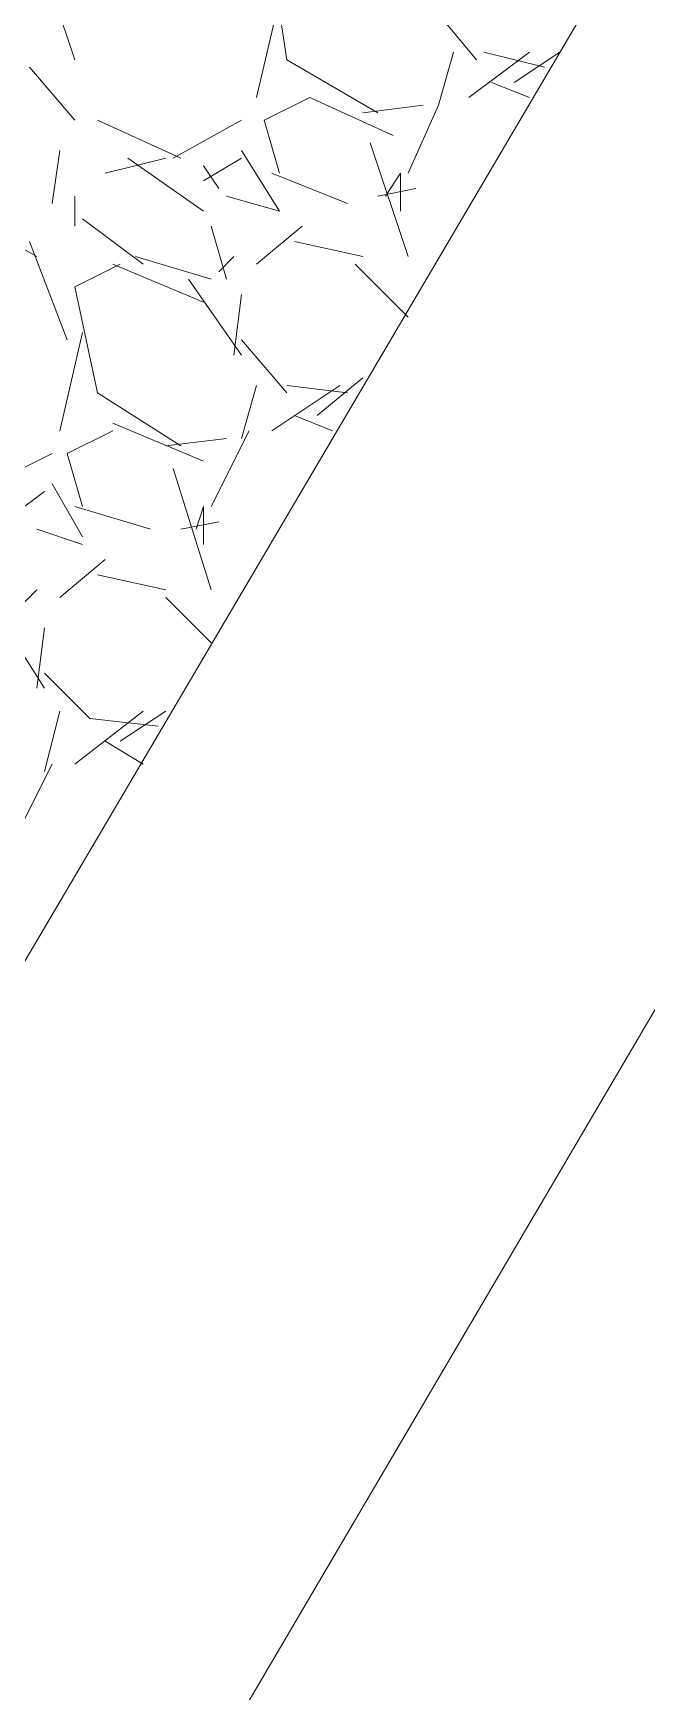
# Model space of a CAD drawing. Header units: metres. Extents: x 535260 to 535657, y 1837171 to 1837447.
# Drawn here: x 535429.195 to 535430.005, y 1837302.825 to 1837305.015 of the extents above; entities that cross this region are included whole.
import ezdxf

# ---------------------------------------------------------------- set-up
doc = ezdxf.new("R2010")
doc.units = ezdxf.units.M
doc.header["$MEASUREMENT"] = 0
doc.layers.add('Level 42', color=1, linetype='Continuous', lineweight=0)

msp = doc.modelspace()

# ---------------------------------------------------------------- linework, layer by layer
at = {"layer": 'Level 42', "color": 7, "linetype": 'Continuous', "lineweight": 0}
for p, q in [((535427.14, 1837298.83), (535431.14, 1837305.64)), ((535427.14, 1837298.83), (535431.14, 1837305.64)), ((535426.87, 1837299.86), (535430.12, 1837305.38)), ((535426.87, 1837299.86), (535430.12, 1837305.38)), ((535429.25, 1837304.98), (535429.2, 1837305.13)), ((535429.25, 1837304.98), (535429.2, 1837305.13)), ((535429.51, 1837305.11), (535429.53, 1837304.98)), ((535429.51, 1837305.11), (535429.53, 1837304.98)), ((535429.52, 1837305.06), (535429.49, 1837304.93)), ((535429.52, 1837305.06), (535429.49, 1837304.93)), ((535429.73, 1837305.04), (535429.78, 1837304.98)), ((535429.73, 1837305.04), (535429.78, 1837304.98)), ((535429.73, 1837304.92), (535429.75, 1837304.99)), ((535429.73, 1837304.92), (535429.75, 1837304.99)), ((535429.77, 1837304.93), (535429.85, 1837304.99)), ((535429.77, 1837304.93), (535429.85, 1837304.99)), ((535429.79, 1837304.99), (535429.87, 1837304.97)), ((535429.79, 1837304.99), (535429.87, 1837304.97)), ((535429.83, 1837304.95), (535429.89, 1837304.99)), ((535429.83, 1837304.95), (535429.89, 1837304.99)), ((535429.19, 1837304.97), (535429.25, 1837304.9)), ((535429.19, 1837304.97), (535429.25, 1837304.9)), ((535429.53, 1837304.98), (535429.65, 1837304.91)), ((535429.53, 1837304.98), (535429.65, 1837304.91)), ((535429.8, 1837304.95), (535429.85, 1837304.93)), ((535429.8, 1837304.95), (535429.85, 1837304.93)), ((535429.5, 1837304.9), (535429.56, 1837304.93)), ((535429.5, 1837304.9), (535429.56, 1837304.93)), ((535429.56, 1837304.93), (535429.67, 1837304.88)), ((535429.56, 1837304.93), (535429.67, 1837304.88)), ((535429.63, 1837304.91), (535429.71, 1837304.92)), ((535429.63, 1837304.91), (535429.71, 1837304.92)), ((535429.69, 1837304.83), (535429.73, 1837304.92)), ((535429.69, 1837304.83), (535429.73, 1837304.92)), ((535429.39, 1837304.85), (535429.28, 1837304.9)), ((535429.39, 1837304.85), (535429.28, 1837304.9)), ((535429.47, 1837304.9), (535429.38, 1837304.85)), ((535429.47, 1837304.9), (535429.38, 1837304.85)), ((535429.52, 1837304.83), (535429.5, 1837304.9)), ((535429.52, 1837304.83), (535429.5, 1837304.9)), ((535429.23, 1837304.86), (535429.22, 1837304.79)), ((535429.23, 1837304.86), (535429.22, 1837304.79)), ((535429.47, 1837304.86), (535429.52, 1837304.78)), ((535429.47, 1837304.86), (535429.52, 1837304.78)), ((535429.69, 1837304.72), (535429.64, 1837304.87)), ((535429.69, 1837304.72), (535429.64, 1837304.87)), ((535429.37, 1837304.85), (535429.29, 1837304.83)), ((535429.37, 1837304.85), (535429.29, 1837304.83)), ((535429.42, 1837304.78), (535429.32, 1837304.85)), ((535429.42, 1837304.78), (535429.32, 1837304.85)), ((535429.42, 1837304.82), (535429.47, 1837304.85)), ((535429.42, 1837304.82), (535429.47, 1837304.85)), ((535429.44, 1837304.81), (535429.42, 1837304.84)), ((535429.44, 1837304.81), (535429.42, 1837304.84)), ((535429.61, 1837304.79), (535429.51, 1837304.83)), ((535429.61, 1837304.79), (535429.51, 1837304.83)), ((535429.68, 1837304.83), (535429.66, 1837304.8)), ((535429.68, 1837304.83), (535429.66, 1837304.8)), ((535429.68, 1837304.83), (535429.68, 1837304.78)), ((535429.68, 1837304.83), (535429.68, 1837304.78)), ((535429.25, 1837304.8), (535429.25, 1837304.76)), ((535429.25, 1837304.8), (535429.25, 1837304.76)), ((535429.52, 1837304.78), (535429.45, 1837304.8)), ((535429.52, 1837304.78), (535429.45, 1837304.8)), ((535429.7, 1837304.81), (535429.65, 1837304.8)), ((535429.7, 1837304.81), (535429.65, 1837304.8)), ((535429.11, 1837304.77), (535429.2, 1837304.72)), ((535429.11, 1837304.77), (535429.2, 1837304.72)), ((535429.34, 1837304.71), (535429.26, 1837304.77)), ((535429.34, 1837304.71), (535429.26, 1837304.77)), ((535429.45, 1837304.69), (535429.43, 1837304.76)), ((535429.45, 1837304.69), (535429.43, 1837304.76)), ((535429.49, 1837304.71), (535429.55, 1837304.76)), ((535429.49, 1837304.71), (535429.55, 1837304.76)), ((535429.19, 1837304.74), (535429.24, 1837304.61)), ((535429.19, 1837304.74), (535429.24, 1837304.61)), ((535429.54, 1837304.74), (535429.63, 1837304.72)), ((535429.54, 1837304.74), (535429.63, 1837304.72)), ((535429.31, 1837304.71), (535429.25, 1837304.68)), ((535429.31, 1837304.71), (535429.25, 1837304.68)), ((535429.42, 1837304.66), (535429.3, 1837304.71)), ((535429.42, 1837304.66), (535429.3, 1837304.71)), ((535429.42, 1837304.66), (535429.3, 1837304.71)), ((535429.42, 1837304.66), (535429.3, 1837304.71)), ((535429.43, 1837304.69), (535429.33, 1837304.72)), ((535429.43, 1837304.69), (535429.33, 1837304.72)), ((535429.46, 1837304.72), (535429.44, 1837304.7)), ((535429.46, 1837304.72), (535429.44, 1837304.7)), ((535429.62, 1837304.71), (535429.69, 1837304.64)), ((535429.62, 1837304.71), (535429.69, 1837304.64)), ((535429.47, 1837304.59), (535429.4, 1837304.69)), ((535429.47, 1837304.59), (535429.4, 1837304.69)), ((535429.25, 1837304.68), (535429.28, 1837304.54)), ((535429.25, 1837304.68), (535429.28, 1837304.54)), ((535429.47, 1837304.67), (535429.46, 1837304.59)), ((535429.47, 1837304.67), (535429.46, 1837304.59)), ((535429.26, 1837304.62), (535429.23, 1837304.49)), ((535429.26, 1837304.62), (535429.23, 1837304.49)), ((535429.47, 1837304.61), (535429.53, 1837304.54)), ((535429.47, 1837304.61), (535429.53, 1837304.54)), ((535429.57, 1837304.51), (535429.63, 1837304.56)), ((535429.57, 1837304.51), (535429.63, 1837304.56)), ((535429.28, 1837304.54), (535429.39, 1837304.47)), ((535429.28, 1837304.54), (535429.39, 1837304.47)), ((535429.47, 1837304.48), (535429.49, 1837304.55)), ((535429.47, 1837304.48), (535429.49, 1837304.55)), ((535429.51, 1837304.49), (535429.6, 1837304.55)), ((535429.51, 1837304.49), (535429.6, 1837304.55)), ((535429.53, 1837304.55), (535429.61, 1837304.54)), ((535429.53, 1837304.55), (535429.61, 1837304.54)), ((535429.54, 1837304.51), (535429.59, 1837304.49)), ((535429.54, 1837304.51), (535429.59, 1837304.49)), ((535429.24, 1837304.46), (535429.3, 1837304.49)), ((535429.24, 1837304.46), (535429.3, 1837304.49)), ((535429.3, 1837304.5), (535429.42, 1837304.45)), ((535429.3, 1837304.5), (535429.42, 1837304.45)), ((535429.43, 1837304.39), (535429.48, 1837304.49)), ((535429.43, 1837304.39), (535429.48, 1837304.49)), ((535429.37, 1837304.47), (535429.45, 1837304.48)), ((535429.37, 1837304.47), (535429.45, 1837304.48)), ((535429.22, 1837304.46), (535429.12, 1837304.41)), ((535429.22, 1837304.46), (535429.12, 1837304.41)), ((535429.26, 1837304.39), (535429.24, 1837304.46)), ((535429.26, 1837304.39), (535429.24, 1837304.46)), ((535429.43, 1837304.28), (535429.38, 1837304.44)), ((535429.43, 1837304.28), (535429.38, 1837304.44)), ((535429.17, 1837304.38), (535429.21, 1837304.41)), ((535429.17, 1837304.38), (535429.21, 1837304.41)), ((535429.22, 1837304.42), (535429.26, 1837304.35)), ((535429.22, 1837304.42), (535429.26, 1837304.35)), ((535429.35, 1837304.36), (535429.25, 1837304.39)), ((535429.35, 1837304.36), (535429.25, 1837304.39)), ((535429.42, 1837304.39), (535429.41, 1837304.36)), ((535429.42, 1837304.39), (535429.41, 1837304.36)), ((535429.42, 1837304.39), (535429.42, 1837304.34)), ((535429.42, 1837304.39), (535429.42, 1837304.34)), ((535429.26, 1837304.34), (535429.2, 1837304.36)), ((535429.26, 1837304.34), (535429.2, 1837304.36)), ((535429.44, 1837304.37), (535429.39, 1837304.36)), ((535429.44, 1837304.37), (535429.39, 1837304.36)), ((535429.23, 1837304.27), (535429.29, 1837304.32)), ((535429.23, 1837304.27), (535429.29, 1837304.32)), ((535429.28, 1837304.3), (535429.37, 1837304.28)), ((535429.28, 1837304.3), (535429.37, 1837304.28)), ((535429.2, 1837304.28), (535429.18, 1837304.26)), ((535429.2, 1837304.28), (535429.18, 1837304.26)), ((535429.37, 1837304.27), (535429.43, 1837304.21)), ((535429.37, 1837304.27), (535429.43, 1837304.21)), ((535429.21, 1837304.15), (535429.14, 1837304.26)), ((535429.21, 1837304.15), (535429.14, 1837304.26)), ((535429.21, 1837304.23), (535429.2, 1837304.15)), ((535429.21, 1837304.23), (535429.2, 1837304.15)), ((535429.21, 1837304.17), (535429.27, 1837304.11)), ((535429.21, 1837304.17), (535429.27, 1837304.11)), ((535429.21, 1837304.04), (535429.23, 1837304.12)), ((535429.21, 1837304.04), (535429.23, 1837304.12)), ((535429.25, 1837304.05), (535429.34, 1837304.12)), ((535429.25, 1837304.05), (535429.34, 1837304.12)), ((535429.31, 1837304.08), (535429.37, 1837304.12)), ((535429.31, 1837304.08), (535429.37, 1837304.12)), ((535429.27, 1837304.11), (535429.36, 1837304.1)), ((535429.27, 1837304.11), (535429.36, 1837304.1)), ((535429.29, 1837304.08), (535429.34, 1837304.05)), ((535429.29, 1837304.08), (535429.34, 1837304.05)), ((535429.17, 1837303.95), (535429.22, 1837304.05)), ((535429.17, 1837303.95), (535429.22, 1837304.05))]:
    msp.add_line(p, q, dxfattribs=at)

doc.saveas('drawing.dxf')
